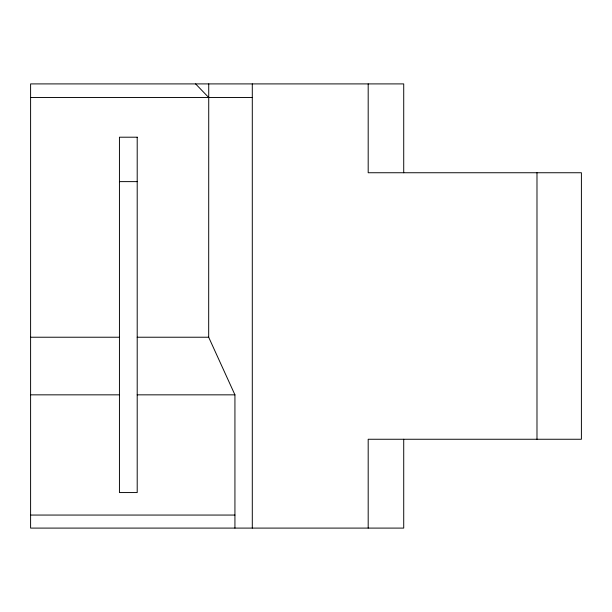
<?xml version="1.0" encoding="UTF-8"?>
<svg xmlns="http://www.w3.org/2000/svg" width="612" height="612" viewBox="0 0 612 612"><rect width="100%" height="100%" fill="white"/><g stroke="black" fill="none" stroke-linecap="round" stroke-linejoin="round"><path stroke-width="0.92" d="M234.932 528.095L234.932 394.839L208.684 337.227L208.73 83.905M252.297 528.095L252.297 83.905M30.6 97.476L252.243 97.476M119.439 181.626L137.203 181.626M30.6 337.227L119.439 337.227M137.203 337.227L208.684 337.227M30.6 394.839L119.439 394.839M137.203 394.839L234.932 394.839M30.6 515.059L234.932 515.059M195.611 83.905L208.684 97.476M536.984 172.745L536.984 439.255M403.721 172.745L403.721 83.905L30.6 83.905L30.6 528.095L403.721 528.095L403.721 439.255M368.187 83.905L368.187 172.745L581.4 172.745L581.4 439.255L368.187 439.255L368.187 528.095M137.203 137.203L119.439 137.203L119.439 492.561L137.203 492.561L137.203 137.203"/></g></svg>
